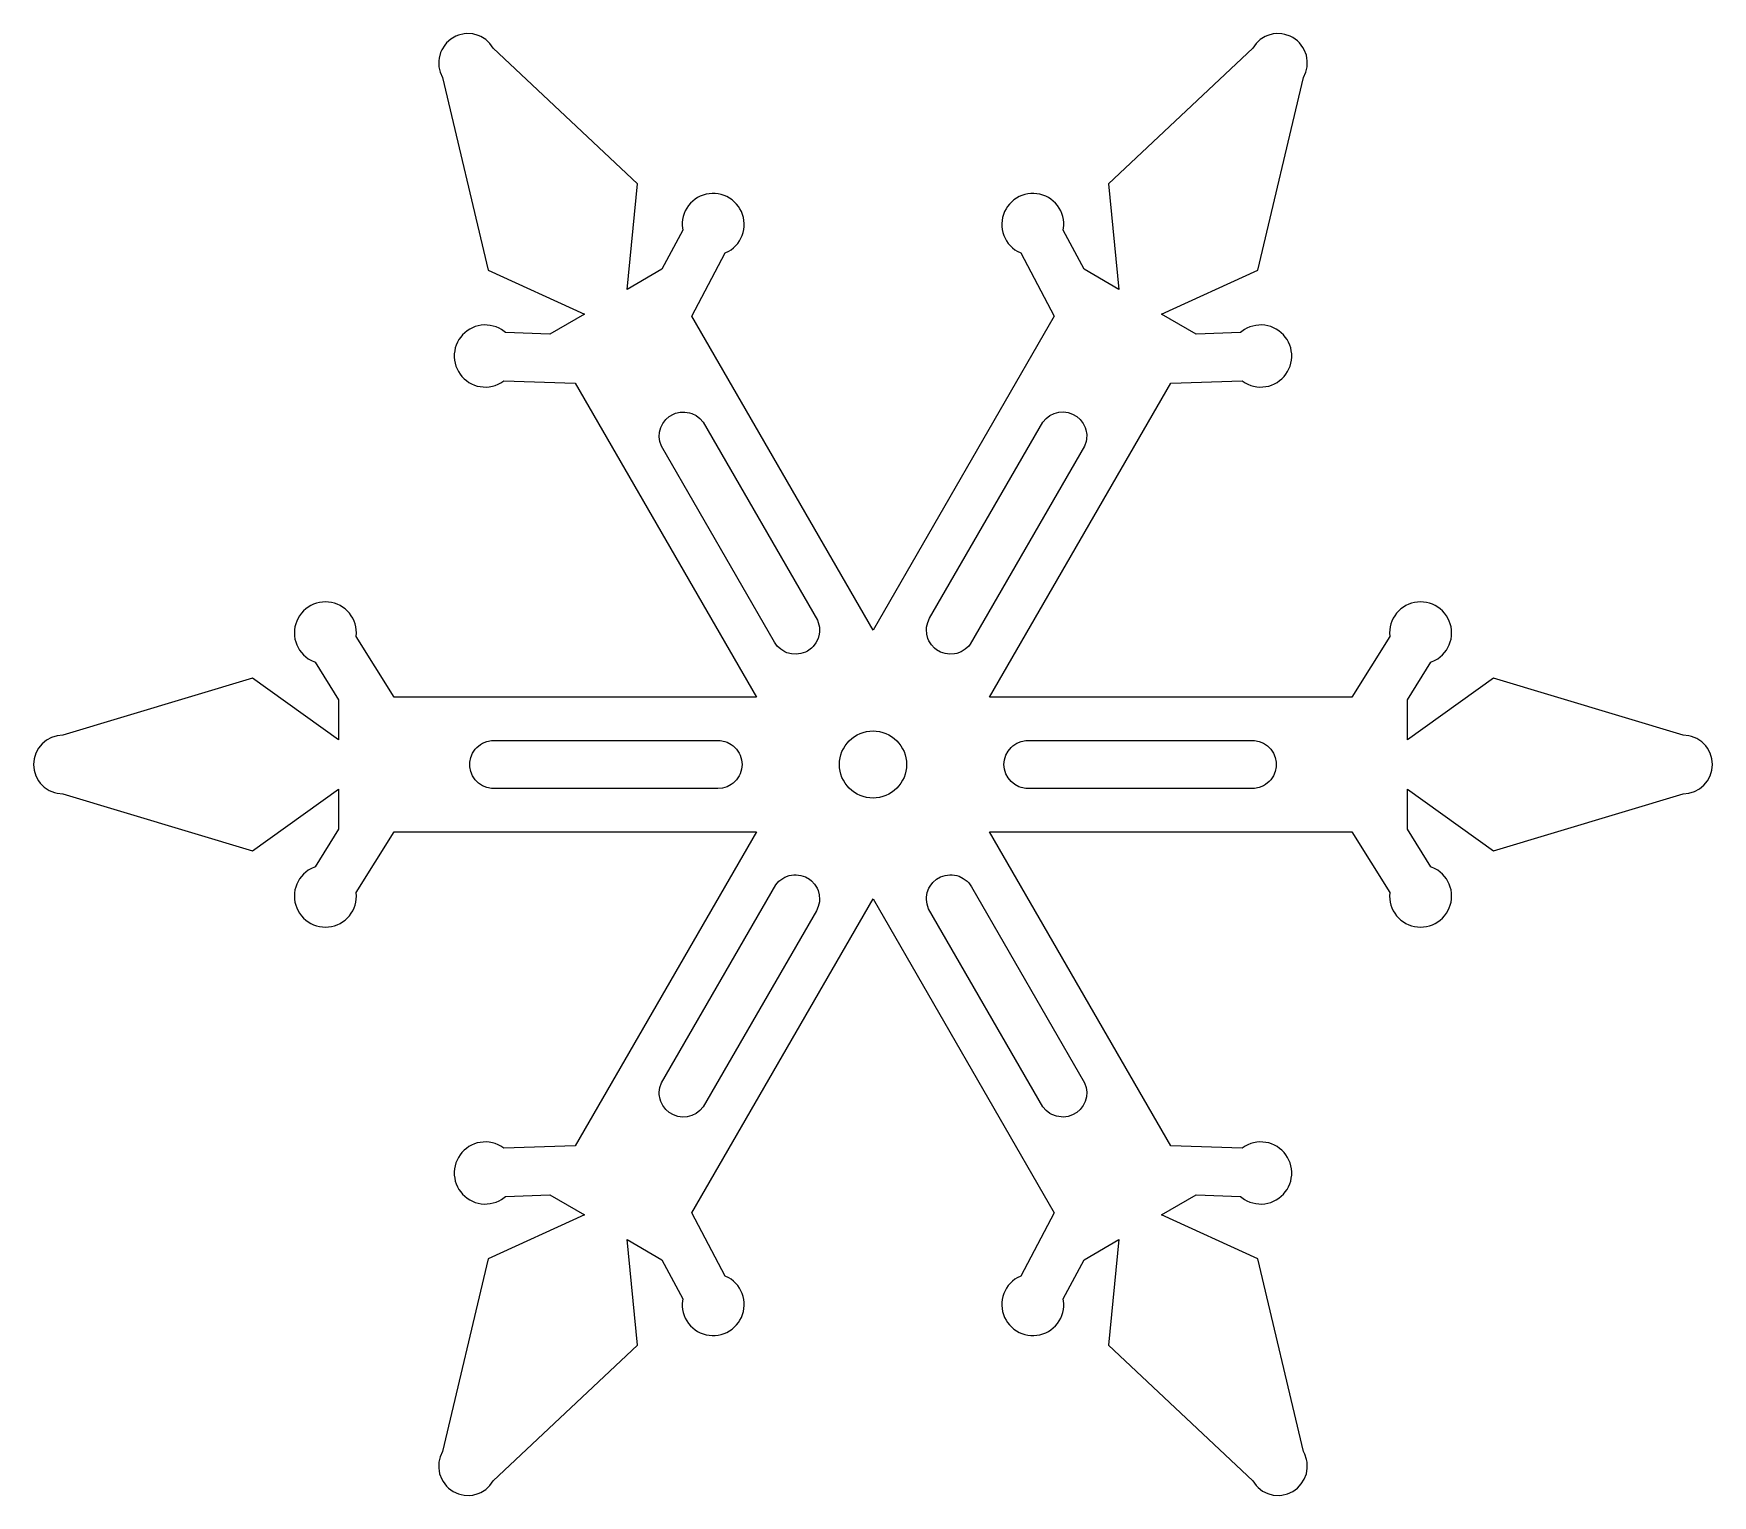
# Model space of a CAD drawing. Header units: millimetres. Extents: x -175 to 175, y -152 to 152.
import ezdxf

# ---------------------------------------------------------------- set-up
doc = ezdxf.new("R2010")
doc.units = ezdxf.units.MM
doc.layers.add('CUT_INNER', color=5, linetype='Continuous')
doc.layers.add('CUT_OUTER', color=1, linetype='Continuous')

msp = doc.modelspace()

# ---------------------------------------------------------------- linework, layer by layer
at = {"layer": 'CUT_INNER'}
for points in [[(-19.23, 24.02), (-19.95, 24.69), (-20.53, 25.49), (-44.11, 66.39), (-44.43, 67.32), (-44.56, 68.3), (-44.49, 69.28), (-44.24, 70.24), (-43.8, 71.12), (-43.2, 71.9), (-42.46, 72.55), (-41.6, 73.05), (-41.14, 73.23), (-40.18, 73.45), (-39.2, 73.48), (-38.23, 73.32), (-37.76, 73.17), (-36.87, 72.74), (-36.09, 72.14), (-35.44, 71.39), (-11.59, 30.08), (-11.27, 29.15), (-11.18, 28.66), (-11.15, 27.68), (-11.21, 27.19), (-11.46, 26.24), (-11.9, 25.35), (-12.5, 24.57), (-12.85, 24.23), (-13.66, 23.65), (-14.09, 23.43), (-15.03, 23.11), (-16.01, 22.98), (-16.99, 23.04), (-17.94, 23.3), (-18.4, 23.5), (-19.23, 24.02)], [(11.18, 28.66), (11.41, 29.63), (11.81, 30.52), (35.44, 71.39), (36.09, 72.14), (36.87, 72.74), (37.76, 73.17), (38.71, 73.43), (39.69, 73.49), (40.67, 73.36), (41.6, 73.05), (42.46, 72.55), (43.2, 71.9), (43.8, 71.12), (44.24, 70.24), (44.39, 69.77), (44.55, 68.79), (44.52, 67.81), (44.43, 67.32), (44.11, 66.39), (20.26, 25.08), (19.95, 24.69), (19.23, 24.02), (18.4, 23.5), (17.47, 23.15), (16.99, 23.04), (16.01, 22.98), (15.03, 23.11), (14.09, 23.43), (13.24, 23.92), (12.85, 24.23), (12.18, 24.95), (11.66, 25.78), (11.46, 26.24), (11.21, 27.19), (11.14, 28.17), (11.18, 28.66)], [(6.97, 0.69), (7, 0), (6.97, -0.69), (6.87, -1.37), (6.7, -2.03), (6.47, -2.68), (6.17, -3.3), (5.82, -3.89), (5.41, -4.44), (4.95, -4.95), (4.44, -5.41), (3.89, -5.82), (3.3, -6.17), (2.68, -6.47), (2.03, -6.7), (1.37, -6.87), (0.69, -6.97), (0, -7), (-0.69, -6.97), (-1.37, -6.87), (-2.03, -6.7), (-2.68, -6.47), (-3.3, -6.17), (-3.89, -5.82), (-4.44, -5.41), (-4.95, -4.95), (-5.41, -4.44), (-5.82, -3.89), (-6.17, -3.3), (-6.47, -2.68), (-6.7, -2.03), (-6.87, -1.37), (-6.97, -0.69), (-7, 0), (-6.97, 0.69), (-6.87, 1.37), (-6.7, 2.03), (-6.47, 2.68), (-6.17, 3.3), (-5.82, 3.89), (-5.41, 4.44), (-4.95, 4.95), (-4.44, 5.41), (-3.89, 5.82), (-3.3, 6.17), (-2.68, 6.47), (-2.03, 6.7), (-1.37, 6.87), (-0.69, 6.97), (0, 7), (0.69, 6.97), (1.37, 6.87), (2.03, 6.7), (2.68, 6.47), (3.3, 6.17), (3.89, 5.82), (4.44, 5.41), (4.95, 4.95), (5.41, 4.44), (5.82, 3.89), (6.17, 3.3), (6.47, 2.68), (6.7, 2.03), (6.87, 1.37), (6.97, 0.69)], [(-30.42, -4.65), (-31.36, -4.93), (-32.34, -5.03), (-79.55, -5.01), (-80.52, -4.81), (-81.43, -4.44), (-82.25, -3.89), (-82.94, -3.19), (-83.49, -2.37), (-83.87, -1.46), (-84.06, -0.49), (-84.06, 0.49), (-83.87, 1.46), (-83.49, 2.37), (-82.94, 3.19), (-82.61, 3.56), (-81.85, 4.18), (-81.43, 4.44), (-80.52, 4.81), (-79.55, 5.01), (-31.85, 5.01), (-30.88, 4.81), (-30.42, 4.65), (-29.55, 4.18), (-29.15, 3.89), (-28.45, 3.19), (-27.9, 2.37), (-27.69, 1.93), (-27.41, 0.98), (-27.31, 0), (-27.41, -0.98), (-27.69, -1.93), (-27.9, -2.37), (-28.45, -3.19), (-29.15, -3.89), (-29.55, -4.18), (-30.42, -4.65)], [(30.88, 4.81), (31.85, 5.01), (32.34, 5.03), (79.55, 5.01), (80.52, 4.81), (81.43, 4.44), (82.25, 3.89), (82.94, 3.19), (83.49, 2.37), (83.87, 1.46), (84.06, 0.49), (84.06, -0.49), (83.87, -1.46), (83.49, -2.37), (82.94, -3.19), (82.61, -3.56), (81.85, -4.18), (81.43, -4.44), (80.52, -4.81), (79.55, -5.01), (31.85, -5.01), (30.88, -4.81), (30.42, -4.65), (29.55, -4.18), (28.78, -3.56), (28.16, -2.79), (27.69, -1.93), (27.41, -0.98), (27.33, -0.49), (27.31, 0), (27.41, 0.98), (27.69, 1.93), (28.16, 2.79), (28.78, 3.56), (29.15, 3.89), (29.97, 4.44), (30.88, 4.81)], [(-11.18, -28.66), (-11.41, -29.63), (-11.81, -30.52), (-35.44, -71.39), (-36.09, -72.14), (-36.87, -72.74), (-37.76, -73.17), (-38.71, -73.43), (-39.69, -73.49), (-40.67, -73.36), (-41.6, -73.05), (-42.46, -72.55), (-43.2, -71.9), (-43.8, -71.12), (-44.24, -70.24), (-44.39, -69.77), (-44.55, -68.79), (-44.56, -68.3), (-44.43, -67.32), (-44.11, -66.39), (-20.26, -25.08), (-19.61, -24.34), (-19.23, -24.02), (-18.4, -23.5), (-17.47, -23.15), (-16.5, -22.99), (-16.01, -22.98), (-15.03, -23.11), (-14.09, -23.43), (-13.24, -23.92), (-12.85, -24.23), (-12.18, -24.95), (-11.66, -25.78), (-11.46, -26.24), (-11.21, -27.19), (-11.14, -28.17), (-11.18, -28.66)], [(19.61, -24.34), (19.95, -24.69), (20.53, -25.49), (44.11, -66.39), (44.43, -67.32), (44.56, -68.3), (44.49, -69.28), (44.24, -70.24), (43.8, -71.12), (43.2, -71.9), (42.46, -72.55), (41.6, -73.05), (40.67, -73.36), (39.69, -73.49), (39.2, -73.48), (38.23, -73.32), (37.3, -72.98), (36.87, -72.74), (36.09, -72.14), (35.44, -71.39), (11.59, -30.08), (11.27, -29.15), (11.14, -28.17), (11.15, -27.68), (11.31, -26.71), (11.66, -25.78), (11.9, -25.35), (12.5, -24.57), (13.24, -23.92), (14.09, -23.43), (15.03, -23.11), (16.01, -22.98), (16.5, -22.99), (17.47, -23.15), (17.94, -23.3), (18.83, -23.74), (19.61, -24.34)]]:
    msp.add_lwpolyline(points, close=True, dxfattribs=at)
at = {"layer": 'CUT_OUTER'}
msp.add_lwpolyline([(32.27, -118.96), (32.91, -119.03), (33.54, -119.04), (34.17, -118.99), (34.8, -118.88), (35.41, -118.7), (36, -118.47), (36.56, -118.18), (37.1, -117.84), (37.59, -117.44), (38.05, -117), (38.46, -116.52), (38.82, -115.99), (39.13, -115.44), (39.38, -114.86), (39.58, -114.25), (39.71, -113.63), (39.78, -113), (39.79, -112.37), (39.67, -111.36), (44, -103.23), (51.25, -99.04), (49.12, -121.02), (79.16, -149.32), (79.85, -150.29), (80.27, -150.72), (81.22, -151.45), (82.29, -151.98), (83.45, -152.29), (84.65, -152.37), (85.24, -152.32), (86.41, -152.05), (87.5, -151.55), (88.47, -150.86), (89.29, -149.98), (89.92, -148.97), (90.35, -147.85), (90.54, -146.66), (90.5, -145.47), (90.39, -144.88), (90.01, -143.74), (89.74, -143.21), (80.24, -103.05), (60.14, -93.91), (67.4, -89.72), (76.61, -90.04), (77.42, -90.65), (77.97, -90.95), (78.55, -91.21), (79.16, -91.4), (79.78, -91.53), (80.41, -91.61), (81.04, -91.62), (81.68, -91.57), (82.3, -91.45), (82.91, -91.28), (83.5, -91.04), (84.07, -90.75), (84.6, -90.41), (85.1, -90.02), (85.55, -89.57), (85.96, -89.09), (86.33, -88.57), (86.63, -88.01), (86.89, -87.43), (87.08, -86.83), (87.21, -86.21), (87.29, -85.58), (87.3, -84.94), (87.25, -84.31), (87.13, -83.68), (86.96, -83.07), (86.72, -82.48), (86.43, -81.92), (86.09, -81.39), (85.7, -80.89), (85.25, -80.43), (84.77, -80.02), (84.25, -79.66), (83.69, -79.35), (83.11, -79.1), (82.51, -78.9), (81.89, -78.77), (81.26, -78.7), (80.62, -78.69), (79.99, -78.74), (79.36, -78.85), (78.75, -79.03), (78.16, -79.26), (77.6, -79.55), (76.95, -79.98), (62.06, -79.46), (24.27, -14.01), (99.85, -14.01), (107.74, -26.65), (107.69, -27.43), (107.72, -28.06), (107.82, -28.69), (107.97, -29.3), (108.18, -29.9), (108.46, -30.48), (108.78, -31.02), (109.16, -31.53), (109.59, -32), (110.06, -32.43), (110.57, -32.8), (111.11, -33.13), (111.69, -33.4), (112.28, -33.62), (112.9, -33.77), (113.53, -33.86), (114.16, -33.89), (114.79, -33.86), (115.42, -33.77), (116.04, -33.62), (116.64, -33.4), (117.21, -33.13), (117.75, -32.8), (118.26, -32.43), (118.73, -32), (119.16, -31.53), (119.54, -31.02), (119.87, -30.48), (120.14, -29.9), (120.35, -29.3), (120.5, -28.69), (120.6, -28.06), (120.63, -27.43), (120.6, -26.79), (120.5, -26.16), (120.35, -25.55), (120.14, -24.95), (119.87, -24.38), (119.54, -23.83), (119.16, -23.32), (118.73, -22.85), (118.26, -22.43), (117.75, -22.05), (117.21, -21.72), (116.28, -21.32), (111.4, -13.51), (111.4, -5.13), (129.36, -17.97), (168.89, -6.11), (170.08, -5.99), (171.23, -5.64), (172.29, -5.08), (173.21, -4.32), (173.97, -3.39), (174.53, -2.34), (174.88, -1.19), (175, 0), (174.88, 1.19), (174.53, 2.34), (173.97, 3.39), (173.61, 3.88), (172.77, 4.72), (171.77, 5.39), (170.66, 5.85), (170.08, 5.99), (168.89, 6.11), (129.36, 17.97), (111.4, 5.13), (111.4, 13.51), (116.28, 21.32), (117.21, 21.72), (117.75, 22.05), (118.26, 22.43), (118.73, 22.85), (119.16, 23.32), (119.54, 23.83), (119.87, 24.38), (120.14, 24.95), (120.35, 25.55), (120.5, 26.16), (120.6, 26.79), (120.63, 27.43), (120.6, 28.06), (120.5, 28.69), (120.35, 29.3), (120.14, 29.9), (119.87, 30.48), (119.54, 31.02), (119.16, 31.53), (118.73, 32), (118.26, 32.43), (117.75, 32.8), (117.21, 33.13), (116.64, 33.4), (116.04, 33.62), (115.42, 33.77), (114.79, 33.86), (114.16, 33.89), (113.53, 33.86), (112.9, 33.77), (112.28, 33.62), (111.69, 33.4), (111.11, 33.13), (110.57, 32.8), (110.06, 32.43), (109.59, 32), (109.16, 31.53), (108.78, 31.02), (108.46, 30.48), (108.18, 29.9), (107.97, 29.3), (107.82, 28.69), (107.72, 28.06), (107.69, 27.43), (107.74, 26.65), (99.85, 14.01), (24.27, 14.01), (62.06, 79.46), (76.95, 79.98), (77.6, 79.55), (78.16, 79.26), (78.75, 79.03), (79.36, 78.85), (79.99, 78.74), (80.62, 78.69), (81.26, 78.7), (81.89, 78.77), (82.51, 78.9), (83.11, 79.1), (83.69, 79.35), (84.25, 79.66), (84.77, 80.02), (85.25, 80.43), (85.7, 80.89), (86.09, 81.39), (86.43, 81.92), (86.72, 82.48), (86.96, 83.07), (87.13, 83.68), (87.25, 84.31), (87.3, 84.94), (87.29, 85.58), (87.21, 86.21), (87.08, 86.83), (86.89, 87.43), (86.63, 88.01), (86.33, 88.57), (85.96, 89.09), (85.55, 89.57), (85.1, 90.02), (84.6, 90.41), (84.07, 90.75), (83.5, 91.04), (82.91, 91.28), (82.3, 91.45), (81.68, 91.57), (81.04, 91.62), (80.41, 91.61), (79.78, 91.53), (79.16, 91.4), (78.55, 91.21), (77.97, 90.95), (77.42, 90.65), (76.61, 90.04), (67.4, 89.72), (60.14, 93.91), (80.24, 103.05), (89.74, 143.21), (90.23, 144.3), (90.5, 145.47), (90.54, 146.66), (90.47, 147.26), (90.35, 147.85), (89.92, 148.97), (89.63, 149.49), (88.9, 150.44), (88.47, 150.86), (87.5, 151.55), (86.97, 151.83), (85.83, 152.21), (85.24, 152.32), (84.05, 152.36), (83.45, 152.29), (82.29, 151.98), (81.74, 151.74), (80.73, 151.11), (79.85, 150.29), (79.16, 149.32), (49.12, 121.02), (51.25, 99.04), (44, 103.23), (39.67, 111.36), (39.79, 112.37), (39.78, 113), (39.71, 113.63), (39.58, 114.25), (39.38, 114.86), (39.13, 115.44), (38.82, 115.99), (38.46, 116.52), (38.05, 117), (37.59, 117.44), (37.1, 117.84), (36.56, 118.18), (36, 118.47), (35.41, 118.7), (34.8, 118.88), (34.17, 118.99), (33.54, 119.04), (32.91, 119.03), (32.27, 118.96), (31.65, 118.83), (31.05, 118.63), (30.47, 118.38), (29.91, 118.07), (29.39, 117.71), (28.91, 117.3), (28.47, 116.84), (28.07, 116.35), (27.73, 115.81), (27.44, 115.25), (27.2, 114.66), (27.03, 114.05), (26.92, 113.42), (26.86, 112.79), (26.87, 112.16), (26.95, 111.53), (27.08, 110.91), (27.27, 110.3), (27.53, 109.72), (27.84, 109.16), (28.2, 108.64), (28.61, 108.16), (29.06, 107.72), (29.56, 107.32), (30.09, 106.98), (30.79, 106.64), (37.79, 93.48), (0, 28.03), (-37.79, 93.48), (-30.79, 106.64), (-30.09, 106.98), (-29.56, 107.32), (-29.06, 107.72), (-28.61, 108.16), (-28.2, 108.64), (-27.84, 109.16), (-27.53, 109.72), (-27.27, 110.3), (-27.08, 110.91), (-26.95, 111.53), (-26.87, 112.16), (-26.86, 112.79), (-26.92, 113.42), (-27.03, 114.05), (-27.2, 114.66), (-27.44, 115.25), (-27.73, 115.81), (-28.07, 116.35), (-28.47, 116.84), (-28.91, 117.3), (-29.39, 117.71), (-29.91, 118.07), (-30.47, 118.38), (-31.05, 118.63), (-31.65, 118.83), (-32.27, 118.96), (-32.91, 119.03), (-33.54, 119.04), (-34.17, 118.99), (-34.8, 118.88), (-35.41, 118.7), (-36, 118.47), (-36.56, 118.18), (-37.1, 117.84), (-37.59, 117.44), (-38.05, 117), (-38.46, 116.52), (-38.82, 115.99), (-39.13, 115.44), (-39.38, 114.86), (-39.58, 114.25), (-39.71, 113.63), (-39.78, 113), (-39.79, 112.37), (-39.67, 111.36), (-44, 103.23), (-51.25, 99.04), (-49.12, 121.02), (-79.16, 149.32), (-79.85, 150.29), (-80.73, 151.11), (-81.74, 151.74), (-82.29, 151.98), (-83.45, 152.29), (-84.65, 152.37), (-85.24, 152.32), (-86.41, 152.05), (-86.97, 151.83), (-88, 151.23), (-88.9, 150.44), (-89.29, 149.98), (-89.92, 148.97), (-90.16, 148.42), (-90.47, 147.26), (-90.54, 146.66), (-90.5, 145.47), (-90.23, 144.3), (-89.74, 143.21), (-80.24, 103.05), (-60.14, 93.91), (-67.4, 89.72), (-76.61, 90.04), (-77.42, 90.65), (-77.97, 90.95), (-78.55, 91.21), (-79.16, 91.4), (-79.78, 91.53), (-80.41, 91.61), (-81.04, 91.62), (-81.68, 91.57), (-82.3, 91.45), (-82.91, 91.28), (-83.5, 91.04), (-84.07, 90.75), (-84.6, 90.41), (-85.1, 90.02), (-85.55, 89.57), (-85.96, 89.09), (-86.33, 88.57), (-86.63, 88.01), (-86.89, 87.43), (-87.08, 86.83), (-87.21, 86.21), (-87.29, 85.58), (-87.3, 84.94), (-87.25, 84.31), (-87.13, 83.68), (-86.96, 83.07), (-86.72, 82.48), (-86.43, 81.92), (-86.09, 81.39), (-85.7, 80.89), (-85.25, 80.43), (-84.77, 80.02), (-84.25, 79.66), (-83.69, 79.35), (-83.11, 79.1), (-82.51, 78.9), (-81.89, 78.77), (-81.26, 78.7), (-80.62, 78.69), (-79.99, 78.74), (-79.36, 78.85), (-78.75, 79.03), (-78.16, 79.26), (-77.6, 79.55), (-76.95, 79.98), (-62.06, 79.46), (-24.27, 14.01), (-99.85, 14.01), (-107.74, 26.65), (-107.69, 27.43), (-107.72, 28.06), (-107.82, 28.69), (-107.97, 29.3), (-108.18, 29.9), (-108.46, 30.48), (-108.78, 31.02), (-109.16, 31.53), (-109.59, 32), (-110.06, 32.43), (-110.57, 32.8), (-111.11, 33.13), (-111.69, 33.4), (-112.28, 33.62), (-112.9, 33.77), (-113.53, 33.86), (-114.16, 33.89), (-114.79, 33.86), (-115.42, 33.77), (-116.04, 33.62), (-116.64, 33.4), (-117.21, 33.13), (-117.75, 32.8), (-118.26, 32.43), (-118.73, 32), (-119.16, 31.53), (-119.54, 31.02), (-119.87, 30.48), (-120.14, 29.9), (-120.35, 29.3), (-120.5, 28.69), (-120.6, 28.06), (-120.63, 27.43), (-120.6, 26.79), (-120.5, 26.16), (-120.35, 25.55), (-120.14, 24.95), (-119.87, 24.38), (-119.54, 23.83), (-119.16, 23.32), (-118.73, 22.85), (-118.26, 22.43), (-117.75, 22.05), (-117.21, 21.72), (-116.28, 21.32), (-111.4, 13.51), (-111.4, 5.13), (-129.36, 17.97), (-168.89, 6.11), (-170.08, 5.99), (-171.23, 5.64), (-172.29, 5.08), (-173.21, 4.32), (-173.97, 3.39), (-174.53, 2.34), (-174.88, 1.19), (-175, 0), (-174.88, -1.19), (-174.53, -2.34), (-173.97, -3.39), (-173.61, -3.88), (-172.77, -4.72), (-171.77, -5.39), (-170.66, -5.85), (-170.08, -5.99), (-168.89, -6.11), (-129.36, -17.97), (-111.4, -5.13), (-111.4, -13.51), (-116.28, -21.32), (-117.21, -21.72), (-117.75, -22.05), (-118.26, -22.43), (-118.73, -22.85), (-119.16, -23.32), (-119.54, -23.83), (-119.87, -24.38), (-120.14, -24.95), (-120.35, -25.55), (-120.5, -26.16), (-120.6, -26.79), (-120.63, -27.43), (-120.6, -28.06), (-120.5, -28.69), (-120.35, -29.3), (-120.14, -29.9), (-119.87, -30.48), (-119.54, -31.02), (-119.16, -31.53), (-118.73, -32), (-118.26, -32.43), (-117.75, -32.8), (-117.21, -33.13), (-116.64, -33.4), (-116.04, -33.62), (-115.42, -33.77), (-114.79, -33.86), (-114.16, -33.89), (-113.53, -33.86), (-112.9, -33.77), (-112.28, -33.62), (-111.69, -33.4), (-111.11, -33.13), (-110.57, -32.8), (-110.06, -32.43), (-109.59, -32), (-109.16, -31.53), (-108.78, -31.02), (-108.46, -30.48), (-108.18, -29.9), (-107.97, -29.3), (-107.82, -28.69), (-107.72, -28.06), (-107.69, -27.43), (-107.74, -26.65), (-99.85, -14.01), (-24.27, -14.01), (-62.06, -79.46), (-76.95, -79.98), (-77.6, -79.55), (-78.16, -79.26), (-78.75, -79.03), (-79.36, -78.85), (-79.99, -78.74), (-80.62, -78.69), (-81.26, -78.7), (-81.89, -78.77), (-82.51, -78.9), (-83.11, -79.1), (-83.69, -79.35), (-84.25, -79.66), (-84.77, -80.02), (-85.25, -80.43), (-85.7, -80.89), (-86.09, -81.39), (-86.43, -81.92), (-86.72, -82.48), (-86.96, -83.07), (-87.13, -83.68), (-87.25, -84.31), (-87.3, -84.94), (-87.29, -85.58), (-87.21, -86.21), (-87.08, -86.83), (-86.89, -87.43), (-86.63, -88.01), (-86.33, -88.57), (-85.96, -89.09), (-85.55, -89.57), (-85.1, -90.02), (-84.6, -90.41), (-84.07, -90.75), (-83.5, -91.04), (-82.91, -91.28), (-82.3, -91.45), (-81.68, -91.57), (-81.04, -91.62), (-80.41, -91.61), (-79.78, -91.53), (-79.16, -91.4), (-78.55, -91.21), (-77.97, -90.95), (-77.42, -90.65), (-76.61, -90.04), (-67.4, -89.72), (-60.14, -93.91), (-80.24, -103.05), (-89.74, -143.21), (-90.23, -144.3), (-90.5, -145.47), (-90.54, -146.66), (-90.47, -147.26), (-90.35, -147.85), (-89.92, -148.97), (-89.63, -149.49), (-88.9, -150.44), (-88.47, -150.86), (-87.5, -151.55), (-86.41, -152.05), (-85.83, -152.21), (-85.24, -152.32), (-84.05, -152.36), (-83.45, -152.29), (-82.29, -151.98), (-81.74, -151.74), (-80.73, -151.11), (-79.85, -150.29), (-79.16, -149.32), (-49.12, -121.02), (-51.25, -99.04), (-44, -103.23), (-39.67, -111.36), (-39.79, -112.37), (-39.78, -113), (-39.71, -113.63), (-39.58, -114.25), (-39.38, -114.86), (-39.13, -115.44), (-38.82, -115.99), (-38.46, -116.52), (-38.05, -117), (-37.59, -117.44), (-37.1, -117.84), (-36.56, -118.18), (-36, -118.47), (-35.41, -118.7), (-34.8, -118.88), (-34.17, -118.99), (-33.54, -119.04), (-32.91, -119.03), (-32.27, -118.96), (-31.65, -118.83), (-31.05, -118.63), (-30.47, -118.38), (-29.91, -118.07), (-29.39, -117.71), (-28.91, -117.3), (-28.47, -116.84), (-28.07, -116.35), (-27.73, -115.81), (-27.44, -115.25), (-27.2, -114.66), (-27.03, -114.05), (-26.92, -113.42), (-26.86, -112.79), (-26.87, -112.16), (-26.95, -111.53), (-27.08, -110.91), (-27.27, -110.3), (-27.53, -109.72), (-27.84, -109.16), (-28.2, -108.64), (-28.61, -108.16), (-29.06, -107.72), (-29.56, -107.32), (-30.09, -106.98), (-30.79, -106.64), (-37.79, -93.48), (0, -28.03), (37.79, -93.48), (30.79, -106.64), (30.09, -106.98), (29.56, -107.32), (29.06, -107.72), (28.61, -108.16), (28.2, -108.64), (27.84, -109.16), (27.53, -109.72), (27.27, -110.3), (27.08, -110.91), (26.95, -111.53), (26.87, -112.16), (26.86, -112.79), (26.92, -113.42), (27.03, -114.05), (27.2, -114.66), (27.44, -115.25), (27.73, -115.81), (28.07, -116.35), (28.47, -116.84), (28.91, -117.3), (29.39, -117.71), (29.91, -118.07), (30.47, -118.38), (31.05, -118.63), (31.65, -118.83), (32.27, -118.96)], close=True, dxfattribs=at)

doc.saveas('drawing.dxf')
